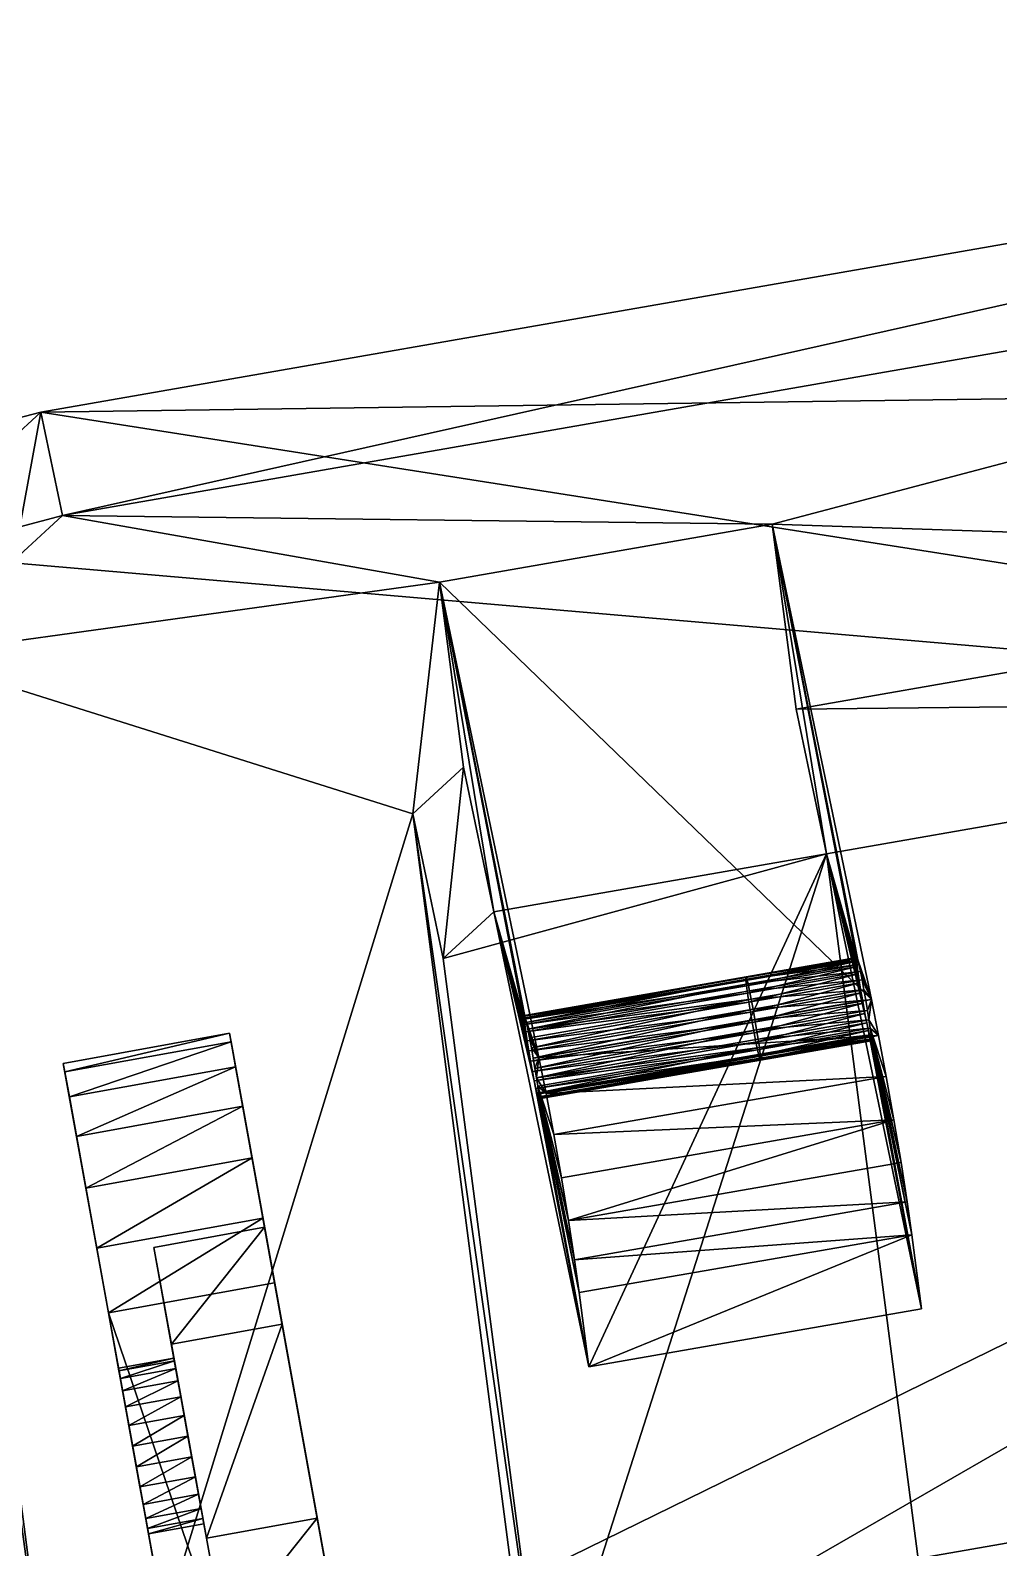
# Model space of a CAD drawing. Header units: millimetres. Extents: x 181 to 425, y 159 to 1094.
# Drawn here: x 285.59 to 302.79, y 319.4 to 346.34 of the extents above; entities that cross this region are included whole.
import ezdxf

# ---------------------------------------------------------------- set-up
doc = ezdxf.new("R2010")
doc.units = ezdxf.units.MM
doc.layers.add('Tampa', color=7, linetype='Continuous', transparency=0.6)

# ---------------------------------------------------------------- blocks, each defined once
blk = doc.blocks.new('plataforma')
for points in [[(39.5, 28, 2.5), (36.87, 10.78, 2.5), (39.5, -11, 2.5)], [(37.314, -9.277), (39.5, 28), (37.453, -9.627)], [(37.453, -9.627), (39.5, 28), (37.5, -10)], [(37.5, -10), (39.5, 28), (39.5, -11)], [(39.5, -11, 2.5), (39.5, -11), (39.5, 28)], [(39.5, 28, 2.5), (39.5, -11, 2.5), (39.5, 28)], [(36.87, 10.78, 2.5), (36.967, 9.642, 2.5), (39.5, -11, 2.5)], [(36.967, 9.642, 2.5), (37, 8.5, 2.5), (39.5, -11, 2.5)], [(37, 8.5, 2.5), (36.967, 7.358, 2.5), (39.5, -11, 2.5)], [(36.967, 7.358, 2.5), (36.87, 6.22, 2.5), (39.5, -11, 2.5)], [(36.87, 6.22, 2.5), (36.707, 5.09, 2.5), (39.5, -11, 2.5)]]:
    blk.add_3dface(points)
blk = doc.blocks.new('base-camera')
for points in [[(0, 42.5, 2.5), (3.5, 15.5, 2.5), (8.5, 31.5, 2.5)], [(0, 42.5, 2.5), (0, 42.5), (0, 3, 2.5)], [(0, 42.5), (0, 3), (0, 3, 2.5)], [(0, 3), (0, 42.5), (21, 40.5)], [(40, 3), (31, 40.5), (40, 42.5)], [(40, 42.5, 2.5), (31.5, 31.5, 2.5), (36.5, 15.5, 2.5)], [(40, 42.5, 2.5), (36.5, 15.5, 2.5), (40, 3, 2.5)], [(40, 3, 2.5), (40, 42.5), (40, 42.5, 2.5)], [(40, 3, 2.5), (40, 3), (40, 42.5)], [(3, 0), (0, 3), (21, 40.5)], [(37, 0), (3, 0), (21, 40.5)], [(40, 3), (37, 0), (21, 40.5)], [(40, 3), (21, 40.5), (31, 40.5)], [(8.5, 31.5, 2.5), (3.5, 15.5, 2.5), (8.5, 15.5, 2.5)], [(8.5, 31.5, 6), (8.5, 31.5, 2.5), (8.5, 15.5, 2.5)], [(31.5, 31.5, 6), (8.5, 31.5, 6), (8.5, 15.5, 6)], [(31.5, 31.5, 6), (8.5, 15.5, 6), (31.5, 15.5, 6)], [(31.5, 31.5, 2.5), (31.5, 15.5, 2.5), (36.5, 15.5, 2.5)], [(31.5, 15.5, 2.5), (31.5, 31.5, 2.5), (31.5, 31.5, 6)], [(31.5, 15.5, 6), (31.5, 15.5, 2.5), (31.5, 31.5, 6)], [(31.5, 15.5, 6), (8.5, 15.5, 6), (9.5, 8.5, 6)], [(31.5, 15.5, 6), (9.5, 8.5, 6), (30.5, 8.5, 6)], [(31.5, 15.5, 6), (30.5, 8.5, 6), (31.5, 9.5, 6)], [(36.5, 15.5, 2.5), (31.5, 15.5, 2.5), (31.5, 15.5, 6)], [(33.393, 15.5, 11.309), (33.522, 15.5, 11.172), (31.5, 15.5, 6)], [(33.681, 15.5, 11.071), (31.5, 15.5, 6), (33.522, 15.5, 11.172)], [(33.303, 15.5, 11.474), (33.393, 15.5, 11.309), (31.5, 15.5, 6)], [(33.859, 15.5, 11.013), (31.5, 15.5, 6), (33.681, 15.5, 11.071)], [(33.256, 15.5, 11.656), (33.303, 15.5, 11.474), (31.5, 15.5, 6)], [(34.047, 15.5, 11.001), (31.5, 15.5, 6), (33.859, 15.5, 11.013)], [(34.232, 15.5, 11.037), (36.5, 15.5, 2.5), (31.5, 15.5, 6)], [(34.232, 15.5, 11.037), (31.5, 15.5, 6), (34.047, 15.5, 11.001)], [(31.5, 15.5, 17), (33.681, 15.5, 12.429), (33.522, 15.5, 12.328)], [(31.5, 15.5, 17), (33.522, 15.5, 12.328), (33.393, 15.5, 12.191)], [(31.5, 15.5, 17), (33.393, 15.5, 12.191), (33.303, 15.5, 12.026)], [(31.5, 15.5, 17), (33.303, 15.5, 12.026), (33.256, 15.5, 11.844)], [(31.5, 15.5, 17), (33.256, 15.5, 11.844), (33.256, 15.5, 11.656)], [(31.5, 15.5, 17), (33.256, 15.5, 11.656), (31.5, 15.5, 6)], [(33.5, 15.5, 17), (33.681, 15.5, 12.429), (31.5, 15.5, 17)], [(33.5, 15.5, 17), (31.5, 15.5, 17), (31.5, 9.5, 17)], [(33.5, 15.5, 17), (31.5, 9.5, 17), (33.5, 9.5, 17)], [(31.5, 15.5, 17), (31.5, 15.5, 6), (31.5, 9.5, 17)], [(31.5, 15.5, 6), (31.5, 9.5, 6), (31.5, 9.5, 17)], [(33.256, 15.5, 11.844), (33.303, 15.5, 12.026), (33.303, 13.5, 12.026)], [(33.256, 15.5, 11.844), (33.303, 13.5, 12.026), (33.256, 13.5, 11.844)], [(33.256, 15.5, 11.656), (33.256, 15.5, 11.844), (33.256, 13.5, 11.844)], [(33.256, 15.5, 11.656), (33.256, 13.5, 11.844), (33.256, 13.5, 11.656)], [(33.303, 15.5, 11.474), (33.256, 15.5, 11.656), (33.256, 13.5, 11.656)], [(33.303, 15.5, 11.474), (33.256, 13.5, 11.656), (33.303, 13.5, 11.474)], [(33.303, 15.5, 12.026), (33.393, 15.5, 12.191), (33.393, 13.5, 12.191)], [(33.303, 15.5, 12.026), (33.393, 13.5, 12.191), (33.303, 13.5, 12.026)], [(33.393, 15.5, 11.309), (33.303, 15.5, 11.474), (33.303, 13.5, 11.474)], [(33.393, 15.5, 11.309), (33.303, 13.5, 11.474), (33.393, 13.5, 11.309)], [(33.393, 15.5, 12.191), (33.522, 15.5, 12.328), (33.522, 13.5, 12.328)], [(33.393, 15.5, 12.191), (33.522, 13.5, 12.328), (33.393, 13.5, 12.191)], [(33.522, 15.5, 11.172), (33.393, 15.5, 11.309), (33.393, 13.5, 11.309)], [(33.522, 15.5, 11.172), (33.393, 13.5, 11.309), (33.522, 13.5, 11.172)], [(33.5, 15.5, 17), (33.859, 15.5, 12.487), (33.681, 15.5, 12.429)], [(34.276, 15.5, 16.898), (33.859, 15.5, 12.487), (33.5, 15.5, 17)], [(33.5, 9.5, 17), (34.276, 9.5, 16.898), (33.5, 15.5, 17)], [(34.276, 9.5, 16.898), (34.276, 15.5, 16.898), (33.5, 15.5, 17)], [(33.522, 15.5, 12.328), (33.681, 15.5, 12.429), (33.681, 13.5, 12.429)], [(33.522, 15.5, 12.328), (33.681, 13.5, 12.429), (33.522, 13.5, 12.328)], [(33.681, 15.5, 11.071), (33.522, 15.5, 11.172), (33.522, 13.5, 11.172)], [(33.681, 15.5, 11.071), (33.522, 13.5, 11.172), (33.681, 13.5, 11.071)], [(33.681, 15.5, 12.429), (33.859, 15.5, 12.487), (33.859, 13.5, 12.487)], [(33.681, 15.5, 12.429), (33.859, 13.5, 12.487), (33.681, 13.5, 12.429)], [(33.859, 15.5, 11.013), (33.681, 15.5, 11.071), (33.681, 13.5, 11.071)], [(33.859, 15.5, 11.013), (33.681, 13.5, 11.071), (33.859, 13.5, 11.013)], [(35, 15.5, 16.598), (33.859, 15.5, 12.487), (34.276, 15.5, 16.898)], [(35, 15.5, 16.598), (34.047, 15.5, 12.499), (33.859, 15.5, 12.487)], [(33.859, 15.5, 12.487), (34.047, 15.5, 12.499), (34.047, 13.5, 12.499)], [(33.859, 15.5, 12.487), (34.047, 13.5, 12.499), (33.859, 13.5, 12.487)], [(34.047, 15.5, 11.001), (33.859, 15.5, 11.013), (33.859, 13.5, 11.013)], [(34.047, 15.5, 11.001), (33.859, 13.5, 11.013), (34.047, 13.5, 11.001)], [(36.398, 15.5, 14.776), (34.232, 15.5, 12.463), (34.047, 15.5, 12.499)], [(36.098, 15.5, 15.5), (36.398, 15.5, 14.776), (34.047, 15.5, 12.499)], [(35.621, 15.5, 16.121), (34.047, 15.5, 12.499), (35, 15.5, 16.598)], [(35.621, 15.5, 16.121), (36.098, 15.5, 15.5), (34.047, 15.5, 12.499)], [(34.047, 15.5, 12.499), (34.232, 15.5, 12.463), (34.232, 13.5, 12.463)], [(34.047, 15.5, 12.499), (34.232, 13.5, 12.463), (34.047, 13.5, 12.499)], [(34.232, 15.5, 11.037), (34.047, 15.5, 11.001), (34.047, 13.5, 11.001)], [(34.232, 15.5, 11.037), (34.047, 13.5, 11.001), (34.232, 13.5, 11.037)], [(34.402, 15.5, 11.117), (36.5, 15.5, 2.5), (34.232, 15.5, 11.037)], [(36.5, 15.5, 14), (34.402, 15.5, 12.383), (34.232, 15.5, 12.463)], [(36.398, 15.5, 14.776), (36.5, 15.5, 14), (34.232, 15.5, 12.463)], [(34.232, 15.5, 12.463), (34.402, 15.5, 12.383), (34.402, 13.5, 12.383)], [(34.232, 15.5, 12.463), (34.402, 13.5, 12.383), (34.232, 13.5, 12.463)], [(34.402, 15.5, 11.117), (34.232, 15.5, 11.037), (34.232, 13.5, 11.037)], [(34.402, 15.5, 11.117), (34.232, 13.5, 11.037), (34.402, 13.5, 11.117)], [(34.276, 9.5, 16.898), (35, 9.5, 16.598), (34.276, 15.5, 16.898)], [(35, 9.5, 16.598), (35, 15.5, 16.598), (34.276, 15.5, 16.898)], [(34.547, 15.5, 11.237), (36.5, 15.5, 2.5), (34.402, 15.5, 11.117)], [(36.5, 15.5, 14), (34.547, 15.5, 12.263), (34.402, 15.5, 12.383)], [(34.547, 15.5, 11.237), (34.402, 15.5, 11.117), (34.402, 13.5, 11.117)], [(34.547, 15.5, 11.237), (34.402, 13.5, 11.117), (34.547, 13.5, 11.237)], [(34.402, 15.5, 12.383), (34.547, 15.5, 12.263), (34.547, 13.5, 12.263)], [(34.402, 15.5, 12.383), (34.547, 13.5, 12.263), (34.402, 13.5, 12.383)], [(34.657, 15.5, 11.389), (36.5, 15.5, 2.5), (34.547, 15.5, 11.237)], [(36.5, 15.5, 14), (34.657, 15.5, 12.111), (34.547, 15.5, 12.263)], [(34.657, 15.5, 11.389), (34.547, 15.5, 11.237), (34.547, 13.5, 11.237)], [(34.657, 15.5, 11.389), (34.547, 13.5, 11.237), (34.657, 13.5, 11.389)], [(34.547, 15.5, 12.263), (34.657, 15.5, 12.111), (34.657, 13.5, 12.111)], [(34.547, 15.5, 12.263), (34.657, 13.5, 12.111), (34.547, 13.5, 12.263)], [(36.5, 15.5, 14), (34.726, 15.5, 11.937), (34.657, 15.5, 12.111)], [(36.5, 15.5, 14), (34.657, 15.5, 11.389), (34.726, 15.5, 11.563)], [(36.5, 15.5, 14), (36.5, 15.5, 2.5), (34.657, 15.5, 11.389)], [(34.726, 15.5, 11.563), (34.657, 15.5, 11.389), (34.657, 13.5, 11.389)], [(34.657, 15.5, 12.111), (34.726, 15.5, 11.937), (34.726, 13.5, 11.937)], [(34.726, 15.5, 11.563), (34.657, 13.5, 11.389), (34.726, 13.5, 11.563)], [(34.657, 15.5, 12.111), (34.726, 13.5, 11.937), (34.657, 13.5, 12.111)], [(36.5, 15.5, 14), (34.75, 15.5, 11.75), (34.726, 15.5, 11.937)], [(36.5, 15.5, 14), (34.726, 15.5, 11.563), (34.75, 15.5, 11.75)], [(34.726, 15.5, 11.937), (34.75, 15.5, 11.75), (34.75, 13.5, 11.75)], [(34.726, 15.5, 11.937), (34.75, 13.5, 11.75), (34.726, 13.5, 11.937)], [(34.75, 15.5, 11.75), (34.726, 15.5, 11.563), (34.726, 13.5, 11.563)], [(34.75, 15.5, 11.75), (34.726, 13.5, 11.563), (34.75, 13.5, 11.75)], [(35, 9.5, 16.598), (35.621, 9.5, 16.121), (35.621, 15.5, 16.121)], [(35, 9.5, 16.598), (35.621, 15.5, 16.121), (35, 15.5, 16.598)], [(35.621, 9.5, 16.121), (36.098, 9.5, 15.5), (35.621, 15.5, 16.121)], [(36.098, 9.5, 15.5), (36.098, 15.5, 15.5), (35.621, 15.5, 16.121)], [(36.098, 9.5, 15.5), (36.398, 9.5, 14.776), (36.098, 15.5, 15.5)], [(36.398, 9.5, 14.776), (36.398, 15.5, 14.776), (36.098, 15.5, 15.5)], [(36.398, 9.5, 14.776), (36.5, 9.5, 14), (36.398, 15.5, 14.776)], [(36.5, 9.5, 14), (36.5, 15.5, 14), (36.398, 15.5, 14.776)], [(36.5, 15.5, 2.5), (36.5, 9.5, 2.5), (40, 3, 2.5)], [(36.5, 15.5, 14), (36.5, 9.5, 2.5), (36.5, 15.5, 2.5)], [(36.5, 9.5, 14), (36.5, 9.5, 2.5), (36.5, 15.5, 14)], [(33.303, 13.5, 12.026), (33.303, 9.5, 12.026), (33.256, 9.5, 11.844)], [(33.256, 13.5, 11.844), (33.303, 13.5, 12.026), (33.256, 9.5, 11.844)], [(33.256, 13.5, 11.844), (33.256, 9.5, 11.844), (33.256, 9.5, 11.656)], [(33.256, 13.5, 11.656), (33.256, 13.5, 11.844), (33.256, 9.5, 11.656)], [(33.256, 13.5, 11.656), (33.256, 9.5, 11.656), (33.303, 9.5, 11.474)], [(33.303, 13.5, 11.474), (33.256, 13.5, 11.656), (33.303, 9.5, 11.474)], [(33.303, 13.5, 12.026), (33.393, 13.5, 12.191), (33.303, 9.5, 12.026)], [(33.393, 13.5, 12.191), (33.393, 9.5, 12.191), (33.303, 9.5, 12.026)], [(33.393, 13.5, 11.309), (33.303, 13.5, 11.474), (33.393, 9.5, 11.309)], [(33.303, 13.5, 11.474), (33.303, 9.5, 11.474), (33.393, 9.5, 11.309)], [(33.393, 13.5, 12.191), (33.522, 13.5, 12.328), (33.393, 9.5, 12.191)], [(33.522, 13.5, 12.328), (33.522, 9.5, 12.328), (33.393, 9.5, 12.191)], [(33.522, 13.5, 11.172), (33.393, 13.5, 11.309), (33.522, 9.5, 11.172)], [(33.393, 13.5, 11.309), (33.393, 9.5, 11.309), (33.522, 9.5, 11.172)], [(33.522, 13.5, 12.328), (33.681, 13.5, 12.429), (33.522, 9.5, 12.328)], [(33.681, 13.5, 12.429), (33.681, 9.5, 12.429), (33.522, 9.5, 12.328)], [(33.681, 13.5, 11.071), (33.522, 13.5, 11.172), (33.681, 9.5, 11.071)], [(33.522, 13.5, 11.172), (33.522, 9.5, 11.172), (33.681, 9.5, 11.071)], [(33.681, 13.5, 12.429), (33.859, 13.5, 12.487), (33.859, 9.5, 12.487)], [(33.681, 13.5, 12.429), (33.859, 9.5, 12.487), (33.681, 9.5, 12.429)], [(33.859, 13.5, 11.013), (33.681, 13.5, 11.071), (33.859, 9.5, 11.013)], [(33.681, 13.5, 11.071), (33.681, 9.5, 11.071), (33.859, 9.5, 11.013)], [(33.859, 13.5, 11.013), (33.859, 9.5, 11.013), (34.047, 9.5, 11.001)], [(33.859, 13.5, 12.487), (34.047, 13.5, 12.499), (33.859, 9.5, 12.487)], [(34.047, 13.5, 12.499), (34.047, 9.5, 12.499), (33.859, 9.5, 12.487)], [(34.047, 13.5, 11.001), (33.859, 13.5, 11.013), (34.047, 9.5, 11.001)], [(34.232, 13.5, 11.037), (34.047, 13.5, 11.001), (34.232, 9.5, 11.037)], [(34.047, 13.5, 11.001), (34.047, 9.5, 11.001), (34.232, 9.5, 11.037)], [(34.047, 13.5, 12.499), (34.232, 13.5, 12.463), (34.232, 9.5, 12.463)], [(34.047, 13.5, 12.499), (34.232, 9.5, 12.463), (34.047, 9.5, 12.499)], [(34.402, 13.5, 11.117), (34.232, 13.5, 11.037), (34.402, 9.5, 11.117)], [(34.232, 13.5, 11.037), (34.232, 9.5, 11.037), (34.402, 9.5, 11.117)], [(34.232, 13.5, 12.463), (34.402, 13.5, 12.383), (34.232, 9.5, 12.463)], [(34.402, 13.5, 12.383), (34.402, 9.5, 12.383), (34.232, 9.5, 12.463)], [(34.547, 13.5, 11.237), (34.402, 13.5, 11.117), (34.547, 9.5, 11.237)], [(34.402, 13.5, 11.117), (34.402, 9.5, 11.117), (34.547, 9.5, 11.237)], [(34.402, 13.5, 12.383), (34.547, 13.5, 12.263), (34.402, 9.5, 12.383)], [(34.547, 13.5, 12.263), (34.547, 9.5, 12.263), (34.402, 9.5, 12.383)], [(34.657, 13.5, 11.389), (34.547, 13.5, 11.237), (34.657, 9.5, 11.389)], [(34.547, 13.5, 11.237), (34.547, 9.5, 11.237), (34.657, 9.5, 11.389)], [(34.547, 13.5, 12.263), (34.657, 13.5, 12.111), (34.547, 9.5, 12.263)], [(34.657, 13.5, 12.111), (34.657, 9.5, 12.111), (34.547, 9.5, 12.263)], [(34.657, 13.5, 12.111), (34.726, 13.5, 11.937), (34.657, 9.5, 12.111)], [(34.726, 13.5, 11.937), (34.726, 9.5, 11.937), (34.657, 9.5, 12.111)], [(34.726, 13.5, 11.563), (34.657, 13.5, 11.389), (34.726, 9.5, 11.563)], [(34.657, 13.5, 11.389), (34.657, 9.5, 11.389), (34.726, 9.5, 11.563)], [(34.726, 13.5, 11.937), (34.75, 13.5, 11.75), (34.75, 9.5, 11.75)], [(34.726, 13.5, 11.937), (34.75, 9.5, 11.75), (34.726, 9.5, 11.937)], [(34.75, 13.5, 11.75), (34.726, 13.5, 11.563), (34.75, 9.5, 11.75)], [(34.726, 13.5, 11.563), (34.726, 9.5, 11.563), (34.75, 9.5, 11.75)], [(36.5, 9.5, 2.5), (31.5, 9.5, 2.5), (30.5, 8.5, 2.5)], [(36.5, 9.5, 2.5), (30.5, 8.5, 2.5), (37, 0, 2.5)], [(30.5, 8.5, 6), (30.5, 8.5, 2.5), (31.5, 9.5, 2.5)], [(30.5, 8.5, 6), (31.5, 9.5, 2.5), (31.5, 9.5, 6)], [(31.5, 9.5, 6), (31.5, 9.5, 2.5), (36.5, 9.5, 2.5)], [(31.5, 9.5, 6), (33.522, 9.5, 11.172), (33.393, 9.5, 11.309)], [(33.522, 9.5, 11.172), (31.5, 9.5, 6), (33.681, 9.5, 11.071)], [(31.5, 9.5, 6), (33.393, 9.5, 11.309), (33.303, 9.5, 11.474)], [(33.681, 9.5, 11.071), (31.5, 9.5, 6), (33.859, 9.5, 11.013)], [(31.5, 9.5, 6), (33.303, 9.5, 11.474), (33.256, 9.5, 11.656)], [(33.859, 9.5, 11.013), (31.5, 9.5, 6), (34.047, 9.5, 11.001)], [(31.5, 9.5, 6), (36.5, 9.5, 2.5), (34.232, 9.5, 11.037)], [(34.047, 9.5, 11.001), (31.5, 9.5, 6), (34.232, 9.5, 11.037)], [(33.522, 9.5, 12.328), (33.681, 9.5, 12.429), (31.5, 9.5, 17)], [(33.393, 9.5, 12.191), (33.522, 9.5, 12.328), (31.5, 9.5, 17)], [(33.303, 9.5, 12.026), (33.393, 9.5, 12.191), (31.5, 9.5, 17)], [(33.256, 9.5, 11.844), (33.303, 9.5, 12.026), (31.5, 9.5, 17)], [(33.256, 9.5, 11.656), (33.256, 9.5, 11.844), (31.5, 9.5, 17)], [(31.5, 9.5, 6), (33.256, 9.5, 11.656), (31.5, 9.5, 17)], [(31.5, 9.5, 17), (33.681, 9.5, 12.429), (33.5, 9.5, 17)], [(33.681, 9.5, 12.429), (33.859, 9.5, 12.487), (33.5, 9.5, 17)], [(33.5, 9.5, 17), (33.859, 9.5, 12.487), (34.276, 9.5, 16.898)], [(34.276, 9.5, 16.898), (33.859, 9.5, 12.487), (35, 9.5, 16.598)], [(33.859, 9.5, 12.487), (34.047, 9.5, 12.499), (35, 9.5, 16.598)], [(35, 9.5, 16.598), (34.047, 9.5, 12.499), (35.621, 9.5, 16.121)], [(34.047, 9.5, 12.499), (36.098, 9.5, 15.5), (35.621, 9.5, 16.121)], [(34.047, 9.5, 12.499), (34.232, 9.5, 12.463), (36.398, 9.5, 14.776)], [(34.047, 9.5, 12.499), (36.398, 9.5, 14.776), (36.098, 9.5, 15.5)], [(34.232, 9.5, 11.037), (36.5, 9.5, 2.5), (34.402, 9.5, 11.117)], [(34.232, 9.5, 12.463), (34.402, 9.5, 12.383), (36.5, 9.5, 14)], [(34.232, 9.5, 12.463), (36.5, 9.5, 14), (36.398, 9.5, 14.776)], [(34.402, 9.5, 11.117), (36.5, 9.5, 2.5), (34.547, 9.5, 11.237)], [(34.402, 9.5, 12.383), (34.547, 9.5, 12.263), (36.5, 9.5, 14)], [(34.547, 9.5, 11.237), (36.5, 9.5, 2.5), (34.657, 9.5, 11.389)], [(34.547, 9.5, 12.263), (34.657, 9.5, 12.111), (36.5, 9.5, 14)], [(34.657, 9.5, 12.111), (34.726, 9.5, 11.937), (36.5, 9.5, 14)], [(34.726, 9.5, 11.563), (34.657, 9.5, 11.389), (36.5, 9.5, 14)], [(34.657, 9.5, 11.389), (36.5, 9.5, 2.5), (36.5, 9.5, 14)], [(34.726, 9.5, 11.937), (34.75, 9.5, 11.75), (36.5, 9.5, 14)], [(34.75, 9.5, 11.75), (34.726, 9.5, 11.563), (36.5, 9.5, 14)], [(36.5, 9.5, 2.5), (37, 0, 2.5), (40, 3, 2.5)], [(30.5, 8.5, 2.5), (3, 0, 2.5), (37, 0, 2.5)], [(30.5, 8.5, 2.5), (9.5, 8.5, 2.5), (3, 0, 2.5)], [(9.5, 8.5, 6), (9.5, 8.5, 2.5), (30.5, 8.5, 2.5)], [(9.5, 8.5, 6), (30.5, 8.5, 2.5), (30.5, 8.5, 6)], [(40, 3, 2.5), (37, 0, 2.5), (39.898, 2.224, 2.5)], [(39.898, 2.224), (37, 0), (40, 3)], [(39.898, 2.224), (40, 3), (39.898, 2.224, 2.5)], [(40, 3), (40, 3, 2.5), (39.898, 2.224, 2.5)], [(3, 0, 2.5), (3, 0), (37, 0)], [(3, 0, 2.5), (37, 0), (37, 0, 2.5)]]:
    blk.add_3dface(points)
blk = doc.blocks.new('parte1')
for points in [[(36.5, 24.75), (33.5, 27.75), (56.5, 27.75)], [(33.5, 27.75), (33.5, 27.75, 11.5), (56.5, 27.75)], [(53.044, 27.75, 6.906), (33.5, 27.75, 11.5), (56.5, 27.75, 11.5)], [(52.512, 27.75, 5.562), (33.5, 27.75, 11.5), (52.512, 27.75, 5.938)], [(52.605, 27.75, 5.198), (33.5, 27.75, 11.5), (52.512, 27.75, 5.562)], [(52.786, 27.75, 4.868), (33.5, 27.75, 11.5), (52.605, 27.75, 5.198)], [(56.5, 27.75), (33.5, 27.75, 11.5), (52.786, 27.75, 4.868)], [(52.786, 27.75, 6.632), (33.5, 27.75, 11.5), (53.044, 27.75, 6.906)], [(52.605, 27.75, 6.302), (33.5, 27.75, 11.5), (52.786, 27.75, 6.632)], [(52.512, 27.75, 5.938), (33.5, 27.75, 11.5), (52.605, 27.75, 6.302)], [(33.5, 27.75, 11.5), (36.5, 24.75, 11.5), (56.5, 27.75, 11.5)], [(36.5, 24.75), (56.5, 27.75), (56.5, 24.75)], [(56.5, 27.75, 11.5), (36.5, 24.75, 11.5), (56.5, 24.75, 11.5)], [(52.512, 26.75, 5.938), (52.512, 26.75, 5.562), (52.512, 27.75, 5.562)], [(52.512, 27.75, 5.938), (52.512, 26.75, 5.938), (52.512, 27.75, 5.562)], [(52.605, 26.75, 6.302), (52.512, 26.75, 5.938), (52.512, 27.75, 5.938)], [(52.605, 27.75, 6.302), (52.605, 26.75, 6.302), (52.512, 27.75, 5.938)], [(52.512, 27.75, 5.562), (52.512, 26.75, 5.562), (52.605, 26.75, 5.198)], [(52.605, 27.75, 5.198), (52.512, 27.75, 5.562), (52.605, 26.75, 5.198)], [(52.786, 26.75, 6.632), (52.605, 26.75, 6.302), (52.605, 27.75, 6.302)], [(52.786, 27.75, 6.632), (52.786, 26.75, 6.632), (52.605, 27.75, 6.302)], [(52.605, 27.75, 5.198), (52.605, 26.75, 5.198), (52.786, 26.75, 4.868)], [(52.786, 27.75, 4.868), (52.605, 27.75, 5.198), (52.786, 26.75, 4.868)], [(56.5, 27.75), (52.786, 27.75, 4.868), (53.044, 27.75, 4.594)], [(53.044, 26.75, 6.906), (52.786, 26.75, 6.632), (52.786, 27.75, 6.632)], [(53.044, 27.75, 6.906), (53.044, 26.75, 6.906), (52.786, 27.75, 6.632)], [(52.786, 27.75, 4.868), (52.786, 26.75, 4.868), (53.044, 26.75, 4.594)], [(53.044, 27.75, 4.594), (52.786, 27.75, 4.868), (53.044, 26.75, 4.594)], [(53.044, 27.75, 6.906), (56.5, 27.75, 11.5), (53.361, 27.75, 7.107)], [(53.361, 27.75, 4.393), (56.5, 27.75), (53.044, 27.75, 4.594)], [(53.044, 26.75, 6.906), (53.044, 27.75, 6.906), (53.361, 26.75, 7.107)], [(53.361, 26.75, 7.107), (53.044, 27.75, 6.906), (53.361, 27.75, 7.107)], [(53.044, 27.75, 4.594), (53.044, 26.75, 4.594), (53.361, 26.75, 4.393)], [(53.361, 27.75, 4.393), (53.044, 27.75, 4.594), (53.361, 26.75, 4.393)], [(53.719, 27.75, 4.277), (56.5, 27.75), (53.361, 27.75, 4.393)], [(53.719, 27.75, 7.223), (53.361, 27.75, 7.107), (56.5, 27.75, 11.5)], [(53.361, 26.75, 7.107), (53.361, 27.75, 7.107), (53.719, 26.75, 7.223)], [(53.719, 26.75, 7.223), (53.361, 27.75, 7.107), (53.719, 27.75, 7.223)], [(53.361, 27.75, 4.393), (53.361, 26.75, 4.393), (53.719, 26.75, 4.277)], [(53.719, 27.75, 4.277), (53.361, 27.75, 4.393), (53.719, 26.75, 4.277)], [(56.5, 27.75), (53.719, 27.75, 4.277), (54.094, 27.75, 4.253)], [(54.094, 27.75, 7.247), (53.719, 27.75, 7.223), (56.5, 27.75, 11.5)], [(53.719, 26.75, 7.223), (53.719, 27.75, 7.223), (54.094, 26.75, 7.247)], [(54.094, 26.75, 7.247), (53.719, 27.75, 7.223), (54.094, 27.75, 7.247)], [(53.719, 27.75, 4.277), (53.719, 26.75, 4.277), (54.094, 26.75, 4.253)], [(54.094, 27.75, 4.253), (53.719, 27.75, 4.277), (54.094, 26.75, 4.253)], [(56.5, 27.75), (54.094, 27.75, 4.253), (54.464, 27.75, 4.323)], [(54.464, 27.75, 7.177), (54.094, 27.75, 7.247), (56.5, 27.75, 11.5)], [(54.094, 26.75, 7.247), (54.094, 27.75, 7.247), (54.464, 26.75, 7.177)], [(54.464, 26.75, 7.177), (54.094, 27.75, 7.247), (54.464, 27.75, 7.177)], [(54.094, 27.75, 4.253), (54.094, 26.75, 4.253), (54.464, 26.75, 4.323)], [(54.464, 27.75, 4.323), (54.094, 27.75, 4.253), (54.464, 26.75, 4.323)], [(56.5, 27.75), (54.464, 27.75, 4.323), (54.804, 27.75, 4.484)], [(54.464, 27.75, 7.177), (56.5, 27.75, 11.5), (54.804, 27.75, 7.016)], [(54.464, 26.75, 7.177), (54.464, 27.75, 7.177), (54.804, 26.75, 7.016)], [(54.804, 26.75, 7.016), (54.464, 27.75, 7.177), (54.804, 27.75, 7.016)], [(54.464, 27.75, 4.323), (54.464, 26.75, 4.323), (54.804, 26.75, 4.484)], [(54.804, 27.75, 4.484), (54.464, 27.75, 4.323), (54.804, 26.75, 4.484)], [(56.5, 27.75), (54.804, 27.75, 4.484), (55.093, 27.75, 4.723)], [(54.804, 27.75, 7.016), (56.5, 27.75, 11.5), (55.093, 27.75, 6.777)], [(54.804, 26.75, 7.016), (54.804, 27.75, 7.016), (55.093, 26.75, 6.777)], [(55.093, 26.75, 6.777), (54.804, 27.75, 7.016), (55.093, 27.75, 6.777)], [(54.804, 27.75, 4.484), (54.804, 26.75, 4.484), (55.093, 26.75, 4.723)], [(55.093, 27.75, 4.723), (54.804, 27.75, 4.484), (55.093, 26.75, 4.723)], [(56.5, 27.75), (55.093, 27.75, 4.723), (55.314, 27.75, 5.027)], [(55.093, 27.75, 6.777), (56.5, 27.75, 11.5), (55.314, 27.75, 6.473)], [(55.093, 26.75, 6.777), (55.093, 27.75, 6.777), (55.314, 26.75, 6.473)], [(55.314, 26.75, 6.473), (55.093, 27.75, 6.777), (55.314, 27.75, 6.473)], [(55.093, 26.75, 4.723), (55.314, 26.75, 5.027), (55.093, 27.75, 4.723)], [(55.093, 27.75, 4.723), (55.314, 26.75, 5.027), (55.314, 27.75, 5.027)], [(56.5, 27.75), (55.314, 27.75, 5.027), (55.453, 27.75, 5.377)], [(55.314, 27.75, 6.473), (56.5, 27.75, 11.5), (55.453, 27.75, 6.123)], [(55.314, 26.75, 6.473), (55.314, 27.75, 6.473), (55.453, 26.75, 6.123)], [(55.453, 26.75, 6.123), (55.314, 27.75, 6.473), (55.453, 27.75, 6.123)], [(55.314, 26.75, 5.027), (55.453, 26.75, 5.377), (55.314, 27.75, 5.027)], [(55.314, 27.75, 5.027), (55.453, 26.75, 5.377), (55.453, 27.75, 5.377)], [(55.453, 27.75, 6.123), (56.5, 27.75, 11.5), (55.5, 27.75, 5.75)], [(56.5, 27.75), (55.453, 27.75, 5.377), (56.5, 27.75, 11.5)], [(55.453, 27.75, 5.377), (55.5, 27.75, 5.75), (56.5, 27.75, 11.5)], [(55.453, 26.75, 6.123), (55.453, 27.75, 6.123), (55.5, 26.75, 5.75)], [(55.5, 26.75, 5.75), (55.453, 27.75, 6.123), (55.5, 27.75, 5.75)], [(55.453, 26.75, 5.377), (55.5, 26.75, 5.75), (55.453, 27.75, 5.377)], [(55.453, 27.75, 5.377), (55.5, 26.75, 5.75), (55.5, 27.75, 5.75)], [(56.5, 24.75), (56.5, 27.75), (57.665, 24.75, 0.153)], [(57.665, 24.75, 0.153), (56.5, 27.75), (57.665, 27.75, 0.153)], [(56.5, 27.75), (56.5, 27.75, 11.5), (57.665, 27.75, 11.347)], [(56.5, 27.75), (57.665, 27.75, 11.347), (58.75, 27.75, 10.897)], [(56.5, 27.75), (58.75, 27.75, 10.897), (59.682, 27.75, 10.182)], [(56.5, 27.75), (59.682, 27.75, 10.182), (60.397, 27.75, 9.25)], [(56.5, 27.75), (60.397, 27.75, 9.25), (60.847, 27.75, 8.165)], [(56.5, 27.75), (60.847, 27.75, 8.165), (61, 27.75, 7)], [(56.5, 27.75), (61, 27.75, 7), (61, 27.75, 4.5)], [(56.5, 27.75), (61, 27.75, 4.5), (60.847, 27.75, 3.335)], [(56.5, 27.75), (60.847, 27.75, 3.335), (60.397, 27.75, 2.25)], [(56.5, 27.75), (60.397, 27.75, 2.25), (59.682, 27.75, 1.318)], [(56.5, 27.75), (59.682, 27.75, 1.318), (58.75, 27.75, 0.603)], [(56.5, 27.75), (58.75, 27.75, 0.603), (57.665, 27.75, 0.153)], [(56.5, 27.75, 11.5), (56.5, 24.75, 11.5), (57.665, 24.75, 11.347)], [(57.665, 27.75, 11.347), (56.5, 27.75, 11.5), (57.665, 24.75, 11.347)], [(57.665, 27.75, 11.347), (57.665, 24.75, 11.347), (58.75, 24.75, 10.897)], [(58.75, 27.75, 10.897), (57.665, 27.75, 11.347), (58.75, 24.75, 10.897)], [(57.665, 24.75, 0.153), (57.665, 27.75, 0.153), (58.75, 24.75, 0.603)], [(58.75, 24.75, 0.603), (57.665, 27.75, 0.153), (58.75, 27.75, 0.603)], [(58.75, 27.75, 10.897), (58.75, 24.75, 10.897), (59.682, 24.75, 10.182)], [(59.682, 27.75, 10.182), (58.75, 27.75, 10.897), (59.682, 24.75, 10.182)], [(58.75, 24.75, 0.603), (58.75, 27.75, 0.603), (59.682, 24.75, 1.318)], [(59.682, 24.75, 1.318), (58.75, 27.75, 0.603), (59.682, 27.75, 1.318)], [(59.682, 27.75, 10.182), (59.682, 24.75, 10.182), (60.397, 24.75, 9.25)], [(60.397, 27.75, 9.25), (59.682, 27.75, 10.182), (60.397, 24.75, 9.25)], [(60.397, 24.75, 2.25), (59.682, 24.75, 1.318), (59.682, 27.75, 1.318)], [(60.397, 27.75, 2.25), (60.397, 24.75, 2.25), (59.682, 27.75, 1.318)], [(60.397, 27.75, 9.25), (60.397, 24.75, 9.25), (60.847, 24.75, 8.165)], [(60.847, 27.75, 8.165), (60.397, 27.75, 9.25), (60.847, 24.75, 8.165)], [(60.847, 24.75, 3.335), (60.397, 24.75, 2.25), (60.397, 27.75, 2.25)], [(60.847, 27.75, 3.335), (60.847, 24.75, 3.335), (60.397, 27.75, 2.25)], [(60.847, 27.75, 8.165), (60.847, 24.75, 8.165), (61, 24.75, 7)], [(61, 27.75, 7), (60.847, 27.75, 8.165), (61, 24.75, 7)], [(61, 24.75, 4.5), (60.847, 24.75, 3.335), (60.847, 27.75, 3.335)], [(61, 27.75, 4.5), (61, 24.75, 4.5), (60.847, 27.75, 3.335)], [(61, 24.75, 7), (61, 24.75, 4.5), (61, 27.75, 4.5)], [(61, 27.75, 7), (61, 24.75, 7), (61, 27.75, 4.5)], [(50.5, 26.75, 5.75), (50.5, 24.75, 5.75), (52.25, 24.75, 2.719)], [(52.25, 26.75, 2.719), (50.5, 26.75, 5.75), (52.25, 24.75, 2.719)], [(52.25, 24.75, 8.781), (50.5, 24.75, 5.75), (50.5, 26.75, 5.75)], [(52.25, 26.75, 8.781), (52.25, 24.75, 8.781), (50.5, 26.75, 5.75)], [(52.25, 26.75, 8.781), (50.5, 26.75, 5.75), (52.25, 26.75, 2.719)], [(52.25, 26.75, 2.719), (52.25, 24.75, 2.719), (55.75, 24.75, 2.719)], [(55.75, 26.75, 2.719), (52.25, 26.75, 2.719), (55.75, 24.75, 2.719)], [(52.25, 24.75, 8.781), (52.25, 26.75, 8.781), (55.75, 24.75, 8.781)], [(55.75, 24.75, 8.781), (52.25, 26.75, 8.781), (55.75, 26.75, 8.781)], [(52.512, 26.75, 5.562), (52.25, 26.75, 8.781), (52.25, 26.75, 2.719)], [(55.75, 26.75, 8.781), (52.25, 26.75, 8.781), (57.5, 26.75, 5.75)], [(52.605, 26.75, 5.198), (52.512, 26.75, 5.562), (52.25, 26.75, 2.719)], [(52.512, 26.75, 5.938), (52.25, 26.75, 8.781), (52.512, 26.75, 5.562)], [(52.605, 26.75, 6.302), (52.25, 26.75, 8.781), (52.512, 26.75, 5.938)], [(52.786, 26.75, 6.632), (52.25, 26.75, 8.781), (52.605, 26.75, 6.302)], [(53.044, 26.75, 6.906), (52.25, 26.75, 8.781), (52.786, 26.75, 6.632)], [(53.719, 26.75, 7.223), (52.25, 26.75, 8.781), (53.361, 26.75, 7.107)], [(54.094, 26.75, 7.247), (52.25, 26.75, 8.781), (53.719, 26.75, 7.223)], [(54.464, 26.75, 7.177), (52.25, 26.75, 8.781), (54.094, 26.75, 7.247)], [(57.5, 26.75, 5.75), (52.25, 26.75, 8.781), (54.464, 26.75, 7.177)], [(55.75, 26.75, 2.719), (53.719, 26.75, 4.277), (52.25, 26.75, 2.719)], [(53.719, 26.75, 4.277), (53.361, 26.75, 4.393), (52.25, 26.75, 2.719)], [(53.361, 26.75, 4.393), (53.044, 26.75, 4.594), (52.25, 26.75, 2.719)], [(53.044, 26.75, 4.594), (52.786, 26.75, 4.868), (52.25, 26.75, 2.719)], [(52.786, 26.75, 4.868), (52.605, 26.75, 5.198), (52.25, 26.75, 2.719)], [(53.044, 26.75, 6.906), (53.361, 26.75, 7.107), (52.25, 26.75, 8.781)], [(54.094, 26.75, 4.253), (53.719, 26.75, 4.277), (55.75, 26.75, 2.719)], [(54.464, 26.75, 4.323), (54.094, 26.75, 4.253), (55.75, 26.75, 2.719)], [(57.5, 26.75, 5.75), (54.464, 26.75, 7.177), (54.804, 26.75, 7.016)], [(54.804, 26.75, 4.484), (54.464, 26.75, 4.323), (55.75, 26.75, 2.719)], [(54.804, 26.75, 7.016), (55.093, 26.75, 6.777), (57.5, 26.75, 5.75)], [(55.093, 26.75, 4.723), (54.804, 26.75, 4.484), (55.75, 26.75, 2.719)], [(55.093, 26.75, 6.777), (55.314, 26.75, 6.473), (57.5, 26.75, 5.75)], [(55.314, 26.75, 5.027), (55.093, 26.75, 4.723), (55.75, 26.75, 2.719)], [(55.314, 26.75, 6.473), (55.453, 26.75, 6.123), (57.5, 26.75, 5.75)], [(55.453, 26.75, 5.377), (55.314, 26.75, 5.027), (55.75, 26.75, 2.719)], [(55.5, 26.75, 5.75), (55.453, 26.75, 5.377), (55.75, 26.75, 2.719)], [(57.5, 26.75, 5.75), (55.453, 26.75, 6.123), (55.5, 26.75, 5.75)], [(57.5, 26.75, 5.75), (55.5, 26.75, 5.75), (55.75, 26.75, 2.719)], [(55.75, 24.75, 2.719), (57.5, 24.75, 5.75), (55.75, 26.75, 2.719)], [(55.75, 26.75, 2.719), (57.5, 24.75, 5.75), (57.5, 26.75, 5.75)], [(55.75, 24.75, 8.781), (55.75, 26.75, 8.781), (57.5, 24.75, 5.75)], [(57.5, 24.75, 5.75), (55.75, 26.75, 8.781), (57.5, 26.75, 5.75)], [(36.5, 24.75, 11.5), (36.5, 24.75), (56.5, 24.75)], [(52.25, 24.75, 2.719), (36.5, 24.75, 11.5), (56.5, 24.75)], [(52.25, 24.75, 2.719), (50.5, 24.75, 5.75), (36.5, 24.75, 11.5)], [(60.397, 24.75, 9.25), (36.5, 24.75, 11.5), (60.847, 24.75, 8.165)], [(59.682, 24.75, 10.182), (36.5, 24.75, 11.5), (60.397, 24.75, 9.25)], [(58.75, 24.75, 10.897), (36.5, 24.75, 11.5), (59.682, 24.75, 10.182)], [(57.665, 24.75, 11.347), (36.5, 24.75, 11.5), (58.75, 24.75, 10.897)], [(56.5, 24.75, 11.5), (36.5, 24.75, 11.5), (57.665, 24.75, 11.347)], [(55.75, 24.75, 8.781), (36.5, 24.75, 11.5), (52.25, 24.75, 8.781)], [(60.847, 24.75, 8.165), (36.5, 24.75, 11.5), (55.75, 24.75, 8.781)], [(50.5, 24.75, 5.75), (52.25, 24.75, 8.781), (36.5, 24.75, 11.5)], [(57.665, 24.75, 0.153), (52.25, 24.75, 2.719), (56.5, 24.75)], [(55.75, 24.75, 2.719), (52.25, 24.75, 2.719), (57.665, 24.75, 0.153)], [(57.5, 24.75, 5.75), (55.75, 24.75, 2.719), (59.682, 24.75, 1.318)], [(55.75, 24.75, 8.781), (57.5, 24.75, 5.75), (61, 24.75, 7)], [(55.75, 24.75, 8.781), (61, 24.75, 7), (60.847, 24.75, 8.165)], [(59.682, 24.75, 1.318), (55.75, 24.75, 2.719), (58.75, 24.75, 0.603)], [(55.75, 24.75, 2.719), (57.665, 24.75, 0.153), (58.75, 24.75, 0.603)], [(57.5, 24.75, 5.75), (59.682, 24.75, 1.318), (60.397, 24.75, 2.25)], [(57.5, 24.75, 5.75), (60.397, 24.75, 2.25), (60.847, 24.75, 3.335)], [(61, 24.75, 7), (57.5, 24.75, 5.75), (61, 24.75, 4.5)], [(57.5, 24.75, 5.75), (60.847, 24.75, 3.335), (61, 24.75, 4.5)]]:
    blk.add_3dface(points)

msp = doc.modelspace()

# ---------------------------------------------------------------- block references
at = {"layer": 'Tampa', "extrusion": (0.15344, -0.734068, -0.661513), "rotation": 272.9010138620949}
msp.add_blockref('base-camera', (344.188, -108.111, -234.773), dxfattribs=at)
at = {"layer": 'Tampa', "rotation": 100.2643677335608}
for name, p in [('parte1', (324.354, 272.919, 42.245)), ('plataforma', (314.447, 280.963, 28))]:
    msp.add_blockref(name, p, dxfattribs=at)

doc.saveas('drawing.dxf')
